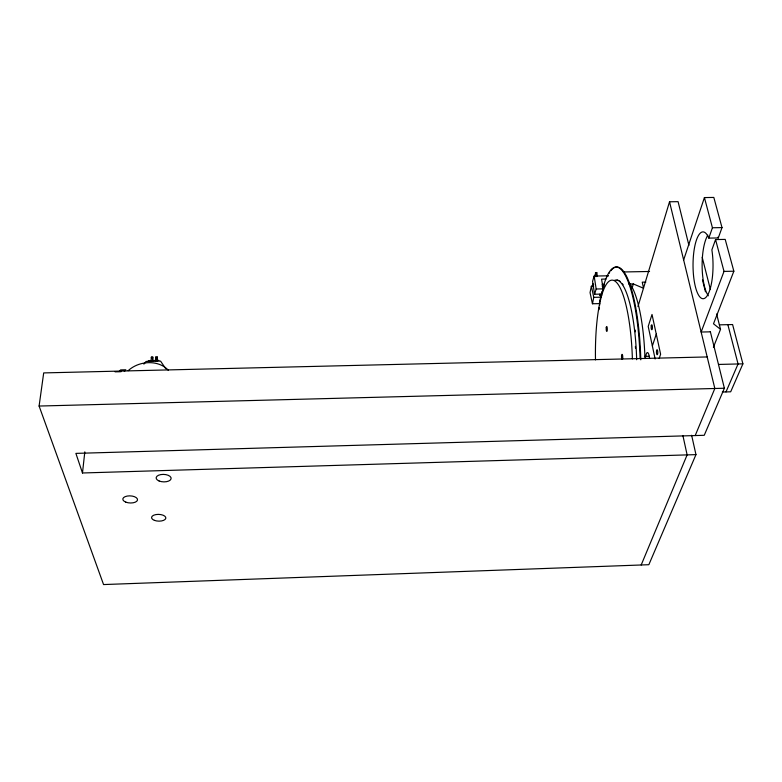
<?xml version="1.0" encoding="UTF-8"?>
<svg xmlns="http://www.w3.org/2000/svg" width="782" height="782" viewBox="0 0 782 782"><rect width="100%" height="100%" fill="white"/><g stroke="black" fill="none" stroke-linecap="round" stroke-linejoin="round"><path stroke-width="1.17" d="M156.947 361.03L157.25 356.973L155.843 357.003L155.53 361.069M157.192 360.834L157.25 356.973M155.784 360.864L155.843 357.003M151.043 361.167L151.366 357.11L152.773 357.071L152.715 360.932M152.461 361.137L152.773 357.071M691.63 435.251L695.96 454.625L82.481 472.983L84.818 451.859M695.96 454.625L648.845 564.702L103.566 584.565L39.1 406.044L43.694 372.916L707.182 356.944M593.734 286.134L591.368 286.183L590.048 292.605L592.443 303.758L599.305 303.612L600.684 297.199L599.99 294.061M592.903 286.437L592.648 283.592L593.294 286.574M592.443 303.758L593.782 297.346L591.368 286.183M631.954 288.607L633.312 283.934L643.566 288.275L642.257 282.165L645.864 282.097M608.494 275.792L594.154 276.066L592.57 281.364L594.574 294.247L601.495 294.1L603.147 288.861L601.583 279.145L605.982 279.057M594.643 275.538L594.858 274.834L596.079 274.814M595.855 276.75L595.522 272.586L596.754 272.556L597.301 276.017M596.754 272.556L596.539 273.27L595.317 273.289M637.946 306.583L669.529 201.785L678.082 201.658L688.922 245.353M594.574 294.247L596.177 288.998L594.154 276.066M652.364 345.967L656.264 334.119M683.644 259.956L704.416 197.572L713.819 197.435L722.011 227.601L718.287 237.953L708.805 238.109L708.463 237.337A33.411 10 89.9 0 0 693.302 257.405A33.411 10 89.9 0 0 704.064 298.558A33.411 10 89.9 0 0 712.06 251.11L711.874 249.878L715.559 239.566L725.207 239.4L733.848 271.217L713.497 323.787L720.525 329.339L713.409 347.257M659.158 358.508L660.614 354.246L652.022 314.462L648.21 326.417L655.13 358.987M708.805 238.109L712.431 227.758L704.416 197.572M715.559 239.566L724.015 271.403L701.141 332.037L710.388 331.832M641.191 564.985L687.124 454.889L682.882 435.496M695.198 435.564L714.836 388.488L669.529 201.785M710.32 331.558L724.376 388.243L704.24 435.3L75.883 453.384L82.481 472.983M725.989 391.919L738.061 363.962L727.856 324.647M719.391 324.843L732.597 324.55L742.9 363.845L730.681 391.802L722.333 392.017M143.898 364.138L146.058 361.46L160.584 361.118L165.725 368.693M124.309 371.44L125.853 369.778L120.633 369.906L119.05 371.567M718.599 364.441L742.9 363.845M39.1 406.044L724.376 388.243M148.257 360.61L158.873 360.365M644.456 356.406L649.285 356.289M115.081 371.841L121.122 371.694M592.463 284.452L593.675 284.433M602.14 284.384L604.32 284.345M628.816 284.022L633.312 283.934M602.013 285.977L604.369 285.929M592.082 286.32L593.294 286.29M596.177 288.998L603.147 288.861M599.628 295.195L601.788 295.156M593.782 297.346L600.684 297.199M623.352 271.97L649.559 271.481M724.015 271.403L733.848 271.217M712.431 227.758L722.011 227.601M717.944 237.181L718.287 237.953M702.197 257.288L710.31 289.174M716.615 313.983L720.525 329.339M702.48 279.946L705.462 291.794M151.366 357.11L151.542 357.921M595.522 272.586L596.07 276.046M128.16 370.688A26.06 20.674 -12 0 1 168.335 370.267M708.326 295.811A33.391 10.244 90 0 1 702.119 265.958A33.391 10.244 90 0 1 707.847 235.147M595.493 359.886A81.035 18.455 88.6 0 1 611.935 280.142A81.035 18.455 88.6 0 1 632.384 358.899M621.983 359.368A2.59 0.606 88.6 0 1 621.612 355.409A2.59 0.606 88.6 0 1 622.589 355.36A2.59 0.606 88.6 0 1 622.423 359.349M614.564 280.327A81.015 18.709 88.6 0 1 636.665 359.72M635.395 346.387A78.571 18.142 88.6 0 1 635.502 348.156M628.562 282.292A80.976 19.208 88.6 0 1 644.964 358.596M616.998 280.064A81.015 18.748 88.6 0 1 618.21 280.318M619.422 280.904A81.015 18.748 88.6 0 1 620.038 281.334M622.472 283.876A81.015 18.748 88.6 0 1 623.078 284.716M635.219 330.092A81.015 18.748 88.6 0 1 635.414 331.803M598.963 309.692A94.045 21.74 88.6 0 1 599.256 307.512M599.55 305.381A94.045 21.74 88.6 0 1 599.872 303.279M600.205 301.226A94.045 21.74 88.6 0 1 600.547 299.223M600.908 297.258A94.045 21.74 88.6 0 1 602.081 291.657M602.492 289.897A94.045 21.74 88.6 0 1 625.053 274.912A94.045 21.74 88.6 0 1 640.057 357.833M607.438 276.623A94.045 21.779 88.6 0 1 607.976 275.469M609.09 273.368A94.045 21.779 88.6 0 1 609.657 272.419M610.82 270.748A94.045 21.779 88.6 0 1 613.244 268.314M613.87 267.894A94.045 21.779 88.6 0 1 640.8 359.818M645.688 357.042A8.064 2.063 88.5 0 1 647.633 352.594A8.064 2.063 88.5 0 1 649.559 358.508M606.275 327.55A2.463 0.547 88.9 0 0 606.744 331.412A2.463 0.547 88.9 0 0 607.223 327.932A2.463 0.547 88.9 0 0 606.275 327.55M125.824 502.142A7.37 3.558 2.7 0 0 137.495 500.069A7.37 3.558 2.7 0 0 127.192 496.062A7.37 3.558 2.7 0 0 125.824 502.142M154.396 520.353A7.146 3.382 1.9 0 0 165.794 518.358A7.146 3.382 1.9 0 0 155.931 514.576A7.146 3.382 1.9 0 0 154.396 520.353M159.088 480.979A7.507 3.744 2.2 0 0 171.082 478.828A7.507 3.744 2.2 0 0 160.75 474.596A7.507 3.744 2.2 0 0 159.088 480.979M651.289 325.644A2.463 0.635 89 0 0 651.699 329.691A2.463 0.635 89 0 0 652.384 326.524A2.463 0.635 89 0 0 651.289 325.644M656.557 350.795A2.493 0.655 88.6 0 0 657.134 354.696A2.493 0.655 88.6 0 0 657.701 351.147A2.493 0.655 88.6 0 0 656.557 350.795"/></g></svg>
